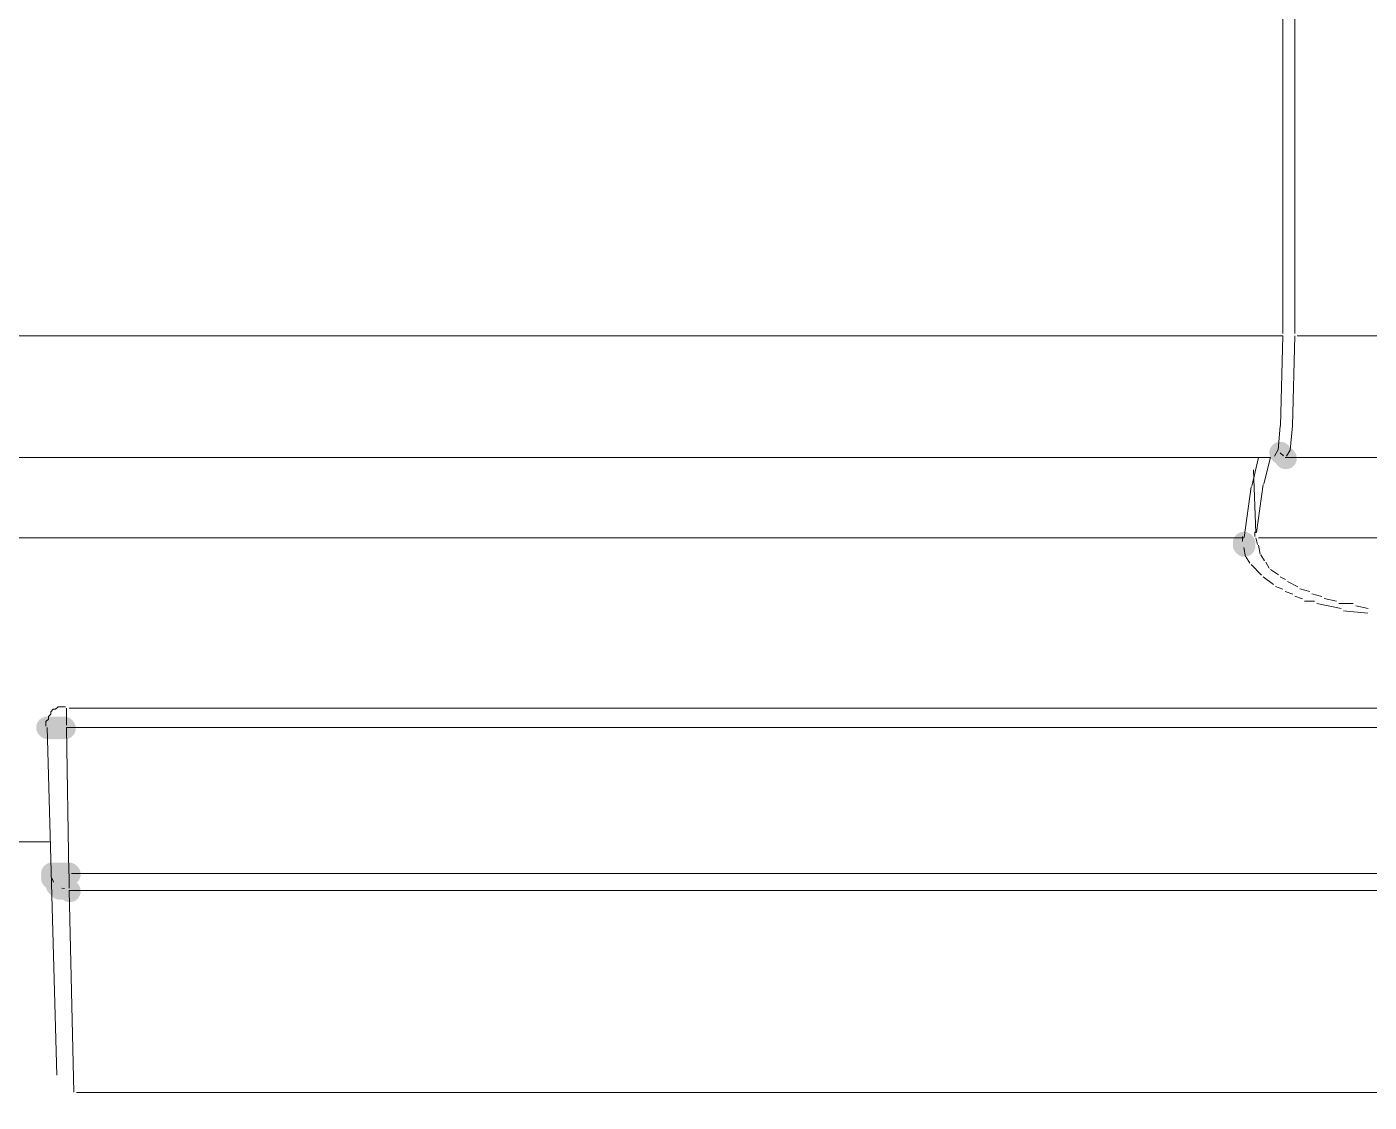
# Model space of a CAD drawing. Header units: millimetres. Extents: x 0 to 297, y 0 to 208.
# Drawn here: x 120.94 to 131.51, y 49.83 to 58.3 of the extents above; entities that cross this region are included whole.
import ezdxf

# ---------------------------------------------------------------- set-up
doc = ezdxf.new("R2010")
doc.units = ezdxf.units.MM

msp = doc.modelspace()

# ---------------------------------------------------------------- hatches: boundary and pattern name
h = msp.add_hatch(color=7)
edge = h.paths.add_edge_path(flags=0)
edge.add_spline(control_points=[(130.874519, 55.008545), (130.840974, 55.04209), (130.786082, 55.04209), (130.752537, 55.008545), (130.718992, 54.975), (130.718992, 54.920108), (130.752537, 54.886563), (130.752537, 54.886563), (130.758181, 54.880919), (130.758181, 54.880919), (130.791726, 54.847374), (130.846618, 54.847374), (130.880163, 54.880919), (130.913708, 54.914464), (130.913708, 54.969356), (130.880163, 55.002901), (130.880163, 55.002901), (130.874519, 55.008545), (130.874519, 55.008545)], knot_values=[0, 0, 0, 0, 1, 1, 1, 2, 2, 2, 3, 3, 3, 4, 4, 4, 5, 5, 5, 6, 6, 6, 6], degree=3, periodic=1)
h = msp.add_hatch(color=7)
edge = h.paths.add_edge_path(flags=0)
edge.add_spline(control_points=[(130.912971, 54.970445), (130.879426, 55.00399), (130.824535, 55.00399), (130.79099, 54.970445), (130.757445, 54.9369), (130.757445, 54.882008), (130.79099, 54.848463), (130.79099, 54.848463), (130.796634, 54.842819), (130.796634, 54.842819), (130.830179, 54.809274), (130.885071, 54.809274), (130.918616, 54.842819), (130.952161, 54.876364), (130.952161, 54.931256), (130.918616, 54.964801), (130.918616, 54.964801), (130.912971, 54.970445), (130.912971, 54.970445)], knot_values=[0, 0, 0, 0, 1, 1, 1, 2, 2, 2, 3, 3, 3, 4, 4, 4, 5, 5, 5, 6, 6, 6, 6], degree=3, periodic=1)
h = msp.add_hatch(color=7)
edge = h.paths.add_edge_path(flags=0)
edge.add_spline(control_points=[(130.587005, 54.299462), (130.55346, 54.333007), (130.498568, 54.333007), (130.465023, 54.299462), (130.431478, 54.265917), (130.431478, 54.211025), (130.465023, 54.17748), (130.465023, 54.17748), (130.470667, 54.171836), (130.470667, 54.171836), (130.504212, 54.138291), (130.559104, 54.138291), (130.592649, 54.171836), (130.626194, 54.205381), (130.626194, 54.260272), (130.592649, 54.293817), (130.592649, 54.293817), (130.587005, 54.299462), (130.587005, 54.299462)], knot_values=[0, 0, 0, 0, 1, 1, 1, 2, 2, 2, 3, 3, 3, 4, 4, 4, 5, 5, 5, 6, 6, 6, 6], degree=3, periodic=1)
h = msp.add_hatch(color=7)
edge = h.paths.add_edge_path(flags=0)
edge.add_spline(control_points=[(130.587005, 54.280412), (130.55346, 54.313957), (130.498568, 54.313957), (130.465023, 54.280412), (130.431478, 54.246867), (130.431478, 54.191975), (130.465023, 54.15843), (130.465023, 54.15843), (130.470667, 54.152786), (130.470667, 54.152786), (130.504212, 54.119241), (130.559104, 54.119241), (130.592649, 54.152786), (130.626194, 54.186331), (130.626194, 54.241222), (130.592649, 54.274767), (130.592649, 54.274767), (130.587005, 54.280412), (130.587005, 54.280412)], knot_values=[0, 0, 0, 0, 1, 1, 1, 2, 2, 2, 3, 3, 3, 4, 4, 4, 5, 5, 5, 6, 6, 6, 6], degree=3, periodic=1)
h = msp.add_hatch(color=7)
edge = h.paths.add_edge_path(flags=0)
edge.add_spline(control_points=[(121.157608, 52.842842), (121.124063, 52.876387), (121.069171, 52.876387), (121.035626, 52.842842), (121.002081, 52.809297), (121.002081, 52.754406), (121.035626, 52.720861), (121.035626, 52.720861), (121.04127, 52.715216), (121.04127, 52.715216), (121.074815, 52.681671), (121.129707, 52.681671), (121.163252, 52.715216), (121.196797, 52.748761), (121.196797, 52.803653), (121.163252, 52.837198), (121.163252, 52.837198), (121.157608, 52.842842), (121.157608, 52.842842)], knot_values=[0, 0, 0, 0, 1, 1, 1, 2, 2, 2, 3, 3, 3, 4, 4, 4, 5, 5, 5, 6, 6, 6, 6], degree=3, periodic=1)
h = msp.add_hatch(color=7)
edge = h.paths.add_edge_path(flags=0)
edge.add_spline(control_points=[(121.157608, 52.842842), (121.124063, 52.876387), (121.069171, 52.876387), (121.035626, 52.842842), (121.002081, 52.809297), (121.002081, 52.754406), (121.035626, 52.720861), (121.035626, 52.720861), (121.04127, 52.715216), (121.04127, 52.715216), (121.074815, 52.681671), (121.129707, 52.681671), (121.163252, 52.715216), (121.196797, 52.748761), (121.196797, 52.803653), (121.163252, 52.837198), (121.163252, 52.837198), (121.157608, 52.842842), (121.157608, 52.842842)], knot_values=[0, 0, 0, 0, 1, 1, 1, 2, 2, 2, 3, 3, 3, 4, 4, 4, 5, 5, 5, 6, 6, 6, 6], degree=3, periodic=1)
h = msp.add_hatch(color=7)
edge = h.paths.add_edge_path(flags=0)
edge.add_spline(control_points=[(121.157608, 52.842842), (121.124063, 52.876387), (121.069171, 52.876387), (121.035626, 52.842842), (121.002081, 52.809297), (121.002081, 52.754406), (121.035626, 52.720861), (121.035626, 52.720861), (121.04127, 52.715216), (121.04127, 52.715216), (121.074815, 52.681671), (121.129707, 52.681671), (121.163252, 52.715216), (121.196797, 52.748761), (121.196797, 52.803653), (121.163252, 52.837198), (121.163252, 52.837198), (121.157608, 52.842842), (121.157608, 52.842842)], knot_values=[0, 0, 0, 0, 1, 1, 1, 2, 2, 2, 3, 3, 3, 4, 4, 4, 5, 5, 5, 6, 6, 6, 6], degree=3, periodic=1)
h = msp.add_hatch(color=7)
edge = h.paths.add_edge_path(flags=0)
edge.add_spline(control_points=[(121.157608, 52.842842), (121.124063, 52.876387), (121.069171, 52.876387), (121.035626, 52.842842), (121.002081, 52.809297), (121.002081, 52.754406), (121.035626, 52.720861), (121.035626, 52.720861), (121.04127, 52.715216), (121.04127, 52.715216), (121.074815, 52.681671), (121.129707, 52.681671), (121.163252, 52.715216), (121.196797, 52.748761), (121.196797, 52.803653), (121.163252, 52.837198), (121.163252, 52.837198), (121.157608, 52.842842), (121.157608, 52.842842)], knot_values=[0, 0, 0, 0, 1, 1, 1, 2, 2, 2, 3, 3, 3, 4, 4, 4, 5, 5, 5, 6, 6, 6, 6], degree=3, periodic=1)
h = msp.add_hatch(color=7)
edge = h.paths.add_edge_path(flags=0)
edge.add_spline(control_points=[(121.157608, 52.842842), (121.124063, 52.876387), (121.069171, 52.876387), (121.035626, 52.842842), (121.002081, 52.809297), (121.002081, 52.754406), (121.035626, 52.720861), (121.035626, 52.720861), (121.04127, 52.715216), (121.04127, 52.715216), (121.074815, 52.681671), (121.129707, 52.681671), (121.163252, 52.715216), (121.196797, 52.748761), (121.196797, 52.803653), (121.163252, 52.837198), (121.163252, 52.837198), (121.157608, 52.842842), (121.157608, 52.842842)], knot_values=[0, 0, 0, 0, 1, 1, 1, 2, 2, 2, 3, 3, 3, 4, 4, 4, 5, 5, 5, 6, 6, 6, 6], degree=3, periodic=1)
h = msp.add_hatch(color=7)
edge = h.paths.add_edge_path(flags=0)
edge.add_spline(control_points=[(121.157608, 52.842842), (121.124063, 52.876387), (121.069171, 52.876387), (121.035626, 52.842842), (121.002081, 52.809297), (121.002081, 52.754406), (121.035626, 52.720861), (121.035626, 52.720861), (121.04127, 52.715216), (121.04127, 52.715216), (121.074815, 52.681671), (121.129707, 52.681671), (121.163252, 52.715216), (121.196797, 52.748761), (121.196797, 52.803653), (121.163252, 52.837198), (121.163252, 52.837198), (121.157608, 52.842842), (121.157608, 52.842842)], knot_values=[0, 0, 0, 0, 1, 1, 1, 2, 2, 2, 3, 3, 3, 4, 4, 4, 5, 5, 5, 6, 6, 6, 6], degree=3, periodic=1)
h = msp.add_hatch(color=7)
edge = h.paths.add_edge_path(flags=0)
edge.add_spline(control_points=[(121.157608, 52.842842), (121.124063, 52.876387), (121.069171, 52.876387), (121.035626, 52.842842), (121.002081, 52.809297), (121.002081, 52.754406), (121.035626, 52.720861), (121.035626, 52.720861), (121.04127, 52.715216), (121.04127, 52.715216), (121.074815, 52.681671), (121.129707, 52.681671), (121.163252, 52.715216), (121.196797, 52.748761), (121.196797, 52.803653), (121.163252, 52.837198), (121.163252, 52.837198), (121.157608, 52.842842), (121.157608, 52.842842)], knot_values=[0, 0, 0, 0, 1, 1, 1, 2, 2, 2, 3, 3, 3, 4, 4, 4, 5, 5, 5, 6, 6, 6, 6], degree=3, periodic=1)
h = msp.add_hatch(color=7)
edge = h.paths.add_edge_path(flags=0)
edge.add_spline(control_points=[(121.157608, 52.842842), (121.124063, 52.876387), (121.069171, 52.876387), (121.035626, 52.842842), (121.002081, 52.809297), (121.002081, 52.754406), (121.035626, 52.720861), (121.035626, 52.720861), (121.04127, 52.715216), (121.04127, 52.715216), (121.074815, 52.681671), (121.129707, 52.681671), (121.163252, 52.715216), (121.196797, 52.748761), (121.196797, 52.803653), (121.163252, 52.837198), (121.163252, 52.837198), (121.157608, 52.842842), (121.157608, 52.842842)], knot_values=[0, 0, 0, 0, 1, 1, 1, 2, 2, 2, 3, 3, 3, 4, 4, 4, 5, 5, 5, 6, 6, 6, 6], degree=3, periodic=1)
h = msp.add_hatch(color=7)
edge = h.paths.add_edge_path(flags=0)
edge.add_spline(control_points=[(121.178945, 52.840844), (121.146499, 52.875453), (121.091636, 52.877223), (121.057027, 52.844777), (121.022418, 52.812331), (121.020648, 52.757468), (121.053094, 52.722859), (121.053094, 52.722859), (121.058385, 52.717214), (121.058385, 52.717214), (121.090832, 52.682605), (121.145695, 52.680835), (121.180304, 52.713281), (121.214913, 52.745727), (121.216683, 52.800591), (121.184237, 52.8352), (121.184237, 52.8352), (121.178945, 52.840844), (121.178945, 52.840844)], knot_values=[0, 0, 0, 0, 1, 1, 1, 2, 2, 2, 3, 3, 3, 4, 4, 4, 5, 5, 5, 6, 6, 6, 6], degree=3, periodic=1)
h = msp.add_hatch(color=7)
edge = h.paths.add_edge_path(flags=0)
edge.add_spline(control_points=[(121.178945, 52.840844), (121.146499, 52.875453), (121.091636, 52.877223), (121.057027, 52.844777), (121.022418, 52.812331), (121.020648, 52.757468), (121.053094, 52.722859), (121.053094, 52.722859), (121.058385, 52.717214), (121.058385, 52.717214), (121.090832, 52.682605), (121.145695, 52.680835), (121.180304, 52.713281), (121.214913, 52.745727), (121.216683, 52.800591), (121.184237, 52.8352), (121.184237, 52.8352), (121.178945, 52.840844), (121.178945, 52.840844)], knot_values=[0, 0, 0, 0, 1, 1, 1, 2, 2, 2, 3, 3, 3, 4, 4, 4, 5, 5, 5, 6, 6, 6, 6], degree=3, periodic=1)
h = msp.add_hatch(color=7)
edge = h.paths.add_edge_path(flags=0)
edge.add_spline(control_points=[(121.178945, 52.840844), (121.146499, 52.875453), (121.091636, 52.877223), (121.057027, 52.844777), (121.022418, 52.812331), (121.020648, 52.757468), (121.053094, 52.722859), (121.053094, 52.722859), (121.058385, 52.717214), (121.058385, 52.717214), (121.090832, 52.682605), (121.145695, 52.680835), (121.180304, 52.713281), (121.214913, 52.745727), (121.216683, 52.800591), (121.184237, 52.8352), (121.184237, 52.8352), (121.178945, 52.840844), (121.178945, 52.840844)], knot_values=[0, 0, 0, 0, 1, 1, 1, 2, 2, 2, 3, 3, 3, 4, 4, 4, 5, 5, 5, 6, 6, 6, 6], degree=3, periodic=1)
h = msp.add_hatch(color=7)
edge = h.paths.add_edge_path(flags=0)
edge.add_spline(control_points=[(121.178945, 52.840844), (121.146499, 52.875453), (121.091636, 52.877223), (121.057027, 52.844777), (121.022418, 52.812331), (121.020648, 52.757468), (121.053094, 52.722859), (121.053094, 52.722859), (121.058385, 52.717214), (121.058385, 52.717214), (121.090832, 52.682605), (121.145695, 52.680835), (121.180304, 52.713281), (121.214913, 52.745727), (121.216683, 52.800591), (121.184237, 52.8352), (121.184237, 52.8352), (121.178945, 52.840844), (121.178945, 52.840844)], knot_values=[0, 0, 0, 0, 1, 1, 1, 2, 2, 2, 3, 3, 3, 4, 4, 4, 5, 5, 5, 6, 6, 6, 6], degree=3, periodic=1)
h = msp.add_hatch(color=7)
edge = h.paths.add_edge_path(flags=0)
edge.add_spline(control_points=[(121.178945, 52.840844), (121.146499, 52.875453), (121.091636, 52.877223), (121.057027, 52.844777), (121.022418, 52.812331), (121.020648, 52.757468), (121.053094, 52.722859), (121.053094, 52.722859), (121.058385, 52.717214), (121.058385, 52.717214), (121.090832, 52.682605), (121.145695, 52.680835), (121.180304, 52.713281), (121.214913, 52.745727), (121.216683, 52.800591), (121.184237, 52.8352), (121.184237, 52.8352), (121.178945, 52.840844), (121.178945, 52.840844)], knot_values=[0, 0, 0, 0, 1, 1, 1, 2, 2, 2, 3, 3, 3, 4, 4, 4, 5, 5, 5, 6, 6, 6, 6], degree=3, periodic=1)
h = msp.add_hatch(color=7)
edge = h.paths.add_edge_path(flags=0)
edge.add_spline(control_points=[(121.19606, 52.842842), (121.162515, 52.876387), (121.107624, 52.876387), (121.074079, 52.842842), (121.040534, 52.809297), (121.040534, 52.754406), (121.074079, 52.720861), (121.074079, 52.720861), (121.079723, 52.715216), (121.079723, 52.715216), (121.113268, 52.681671), (121.16816, 52.681671), (121.201705, 52.715216), (121.23525, 52.748761), (121.23525, 52.803653), (121.201705, 52.837198), (121.201705, 52.837198), (121.19606, 52.842842), (121.19606, 52.842842)], knot_values=[0, 0, 0, 0, 1, 1, 1, 2, 2, 2, 3, 3, 3, 4, 4, 4, 5, 5, 5, 6, 6, 6, 6], degree=3, periodic=1)
h = msp.add_hatch(color=7)
edge = h.paths.add_edge_path(flags=0)
edge.add_spline(control_points=[(121.19606, 52.842842), (121.162515, 52.876387), (121.107624, 52.876387), (121.074079, 52.842842), (121.040534, 52.809297), (121.040534, 52.754406), (121.074079, 52.720861), (121.074079, 52.720861), (121.079723, 52.715216), (121.079723, 52.715216), (121.113268, 52.681671), (121.16816, 52.681671), (121.201705, 52.715216), (121.23525, 52.748761), (121.23525, 52.803653), (121.201705, 52.837198), (121.201705, 52.837198), (121.19606, 52.842842), (121.19606, 52.842842)], knot_values=[0, 0, 0, 0, 1, 1, 1, 2, 2, 2, 3, 3, 3, 4, 4, 4, 5, 5, 5, 6, 6, 6, 6], degree=3, periodic=1)
h = msp.add_hatch(color=7)
edge = h.paths.add_edge_path(flags=0)
edge.add_spline(control_points=[(121.21511, 52.842842), (121.181565, 52.876387), (121.126674, 52.876387), (121.093129, 52.842842), (121.059584, 52.809297), (121.059584, 52.754406), (121.093129, 52.720861), (121.093129, 52.720861), (121.098773, 52.715216), (121.098773, 52.715216), (121.132318, 52.681671), (121.18721, 52.681671), (121.220755, 52.715216), (121.2543, 52.748761), (121.2543, 52.803653), (121.220755, 52.837198), (121.220755, 52.837198), (121.21511, 52.842842), (121.21511, 52.842842)], knot_values=[0, 0, 0, 0, 1, 1, 1, 2, 2, 2, 3, 3, 3, 4, 4, 4, 5, 5, 5, 6, 6, 6, 6], degree=3, periodic=1)
h = msp.add_hatch(color=7)
edge = h.paths.add_edge_path(flags=0)
edge.add_spline(control_points=[(121.21511, 52.842842), (121.181565, 52.876387), (121.126674, 52.876387), (121.093129, 52.842842), (121.059584, 52.809297), (121.059584, 52.754406), (121.093129, 52.720861), (121.093129, 52.720861), (121.098773, 52.715216), (121.098773, 52.715216), (121.132318, 52.681671), (121.18721, 52.681671), (121.220755, 52.715216), (121.2543, 52.748761), (121.2543, 52.803653), (121.220755, 52.837198), (121.220755, 52.837198), (121.21511, 52.842842), (121.21511, 52.842842)], knot_values=[0, 0, 0, 0, 1, 1, 1, 2, 2, 2, 3, 3, 3, 4, 4, 4, 5, 5, 5, 6, 6, 6, 6], degree=3, periodic=1)
h = msp.add_hatch(color=7)
edge = h.paths.add_edge_path(flags=0)
edge.add_spline(control_points=[(121.236448, 52.840844), (121.204002, 52.875453), (121.149139, 52.877223), (121.114529, 52.844777), (121.07992, 52.812331), (121.078151, 52.757468), (121.110597, 52.722859), (121.110597, 52.722859), (121.115888, 52.717214), (121.115888, 52.717214), (121.148334, 52.682605), (121.203198, 52.680835), (121.237807, 52.713281), (121.272416, 52.745727), (121.274186, 52.800591), (121.24174, 52.8352), (121.24174, 52.8352), (121.236448, 52.840844), (121.236448, 52.840844)], knot_values=[0, 0, 0, 0, 1, 1, 1, 2, 2, 2, 3, 3, 3, 4, 4, 4, 5, 5, 5, 6, 6, 6, 6], degree=3, periodic=1)
h = msp.add_hatch(color=7)
edge = h.paths.add_edge_path(flags=0)
edge.add_spline(control_points=[(121.253563, 52.842842), (121.220018, 52.876387), (121.165126, 52.876387), (121.131581, 52.842842), (121.098036, 52.809297), (121.098036, 52.754406), (121.131581, 52.720861), (121.131581, 52.720861), (121.137226, 52.715216), (121.137226, 52.715216), (121.170771, 52.681671), (121.225663, 52.681671), (121.259208, 52.715216), (121.292753, 52.748761), (121.292753, 52.803653), (121.259208, 52.837198), (121.259208, 52.837198), (121.253563, 52.842842), (121.253563, 52.842842)], knot_values=[0, 0, 0, 0, 1, 1, 1, 2, 2, 2, 3, 3, 3, 4, 4, 4, 5, 5, 5, 6, 6, 6, 6], degree=3, periodic=1)
h = msp.add_hatch(color=7)
edge = h.paths.add_edge_path(flags=0)
edge.add_spline(control_points=[(121.253563, 52.842842), (121.220018, 52.876387), (121.165126, 52.876387), (121.131581, 52.842842), (121.098036, 52.809297), (121.098036, 52.754406), (121.131581, 52.720861), (121.131581, 52.720861), (121.137226, 52.715216), (121.137226, 52.715216), (121.170771, 52.681671), (121.225663, 52.681671), (121.259208, 52.715216), (121.292753, 52.748761), (121.292753, 52.803653), (121.259208, 52.837198), (121.259208, 52.837198), (121.253563, 52.842842), (121.253563, 52.842842)], knot_values=[0, 0, 0, 0, 1, 1, 1, 2, 2, 2, 3, 3, 3, 4, 4, 4, 5, 5, 5, 6, 6, 6, 6], degree=3, periodic=1)
h = msp.add_hatch(color=7)
edge = h.paths.add_edge_path(flags=0)
edge.add_spline(control_points=[(121.272613, 52.842842), (121.239068, 52.876387), (121.184176, 52.876387), (121.150631, 52.842842), (121.117086, 52.809297), (121.117086, 52.754406), (121.150631, 52.720861), (121.150631, 52.720861), (121.156276, 52.715216), (121.156276, 52.715216), (121.189821, 52.681671), (121.244713, 52.681671), (121.278258, 52.715216), (121.311803, 52.748761), (121.311803, 52.803653), (121.278258, 52.837198), (121.278258, 52.837198), (121.272613, 52.842842), (121.272613, 52.842842)], knot_values=[0, 0, 0, 0, 1, 1, 1, 2, 2, 2, 3, 3, 3, 4, 4, 4, 5, 5, 5, 6, 6, 6, 6], degree=3, periodic=1)
h = msp.add_hatch(color=7)
edge = h.paths.add_edge_path(flags=0)
edge.add_spline(control_points=[(121.291663, 52.842842), (121.258118, 52.876387), (121.203226, 52.876387), (121.169681, 52.842842), (121.136136, 52.809297), (121.136136, 52.754406), (121.169681, 52.720861), (121.169681, 52.720861), (121.175326, 52.715216), (121.175326, 52.715216), (121.208871, 52.681671), (121.263763, 52.681671), (121.297308, 52.715216), (121.330853, 52.748761), (121.330853, 52.803653), (121.297308, 52.837198), (121.297308, 52.837198), (121.291663, 52.842842), (121.291663, 52.842842)], knot_values=[0, 0, 0, 0, 1, 1, 1, 2, 2, 2, 3, 3, 3, 4, 4, 4, 5, 5, 5, 6, 6, 6, 6], degree=3, periodic=1)
h = msp.add_hatch(color=7)
edge = h.paths.add_edge_path(flags=0)
edge.add_spline(control_points=[(121.19606, 51.69314), (121.162515, 51.726685), (121.107624, 51.726685), (121.074079, 51.69314), (121.040534, 51.659595), (121.040534, 51.604703), (121.074079, 51.571158), (121.074079, 51.571158), (121.079723, 51.565513), (121.079723, 51.565513), (121.113268, 51.531968), (121.16816, 51.531968), (121.201705, 51.565513), (121.23525, 51.599058), (121.23525, 51.65395), (121.201705, 51.687495), (121.201705, 51.687495), (121.19606, 51.69314), (121.19606, 51.69314)], knot_values=[0, 0, 0, 0, 1, 1, 1, 2, 2, 2, 3, 3, 3, 4, 4, 4, 5, 5, 5, 6, 6, 6, 6], degree=3, periodic=1)
h = msp.add_hatch(color=7)
edge = h.paths.add_edge_path(flags=0)
edge.add_spline(control_points=[(121.19606, 51.69314), (121.162515, 51.726685), (121.107624, 51.726685), (121.074079, 51.69314), (121.040534, 51.659595), (121.040534, 51.604703), (121.074079, 51.571158), (121.074079, 51.571158), (121.079723, 51.565513), (121.079723, 51.565513), (121.113268, 51.531968), (121.16816, 51.531968), (121.201705, 51.565513), (121.23525, 51.599058), (121.23525, 51.65395), (121.201705, 51.687495), (121.201705, 51.687495), (121.19606, 51.69314), (121.19606, 51.69314)], knot_values=[0, 0, 0, 0, 1, 1, 1, 2, 2, 2, 3, 3, 3, 4, 4, 4, 5, 5, 5, 6, 6, 6, 6], degree=3, periodic=1)
h = msp.add_hatch(color=7)
edge = h.paths.add_edge_path(flags=0)
edge.add_spline(control_points=[(121.19606, 51.69314), (121.162515, 51.726685), (121.107624, 51.726685), (121.074079, 51.69314), (121.040534, 51.659595), (121.040534, 51.604703), (121.074079, 51.571158), (121.074079, 51.571158), (121.079723, 51.565513), (121.079723, 51.565513), (121.113268, 51.531968), (121.16816, 51.531968), (121.201705, 51.565513), (121.23525, 51.599058), (121.23525, 51.65395), (121.201705, 51.687495), (121.201705, 51.687495), (121.19606, 51.69314), (121.19606, 51.69314)], knot_values=[0, 0, 0, 0, 1, 1, 1, 2, 2, 2, 3, 3, 3, 4, 4, 4, 5, 5, 5, 6, 6, 6, 6], degree=3, periodic=1)
h = msp.add_hatch(color=7)
edge = h.paths.add_edge_path(flags=0)
edge.add_spline(control_points=[(121.19606, 51.69314), (121.162515, 51.726685), (121.107624, 51.726685), (121.074079, 51.69314), (121.040534, 51.659595), (121.040534, 51.604703), (121.074079, 51.571158), (121.074079, 51.571158), (121.079723, 51.565513), (121.079723, 51.565513), (121.113268, 51.531968), (121.16816, 51.531968), (121.201705, 51.565513), (121.23525, 51.599058), (121.23525, 51.65395), (121.201705, 51.687495), (121.201705, 51.687495), (121.19606, 51.69314), (121.19606, 51.69314)], knot_values=[0, 0, 0, 0, 1, 1, 1, 2, 2, 2, 3, 3, 3, 4, 4, 4, 5, 5, 5, 6, 6, 6, 6], degree=3, periodic=1)
h = msp.add_hatch(color=7)
edge = h.paths.add_edge_path(flags=0)
edge.add_spline(control_points=[(121.19606, 51.69314), (121.162515, 51.726685), (121.107624, 51.726685), (121.074079, 51.69314), (121.040534, 51.659595), (121.040534, 51.604703), (121.074079, 51.571158), (121.074079, 51.571158), (121.079723, 51.565513), (121.079723, 51.565513), (121.113268, 51.531968), (121.16816, 51.531968), (121.201705, 51.565513), (121.23525, 51.599058), (121.23525, 51.65395), (121.201705, 51.687495), (121.201705, 51.687495), (121.19606, 51.69314), (121.19606, 51.69314)], knot_values=[0, 0, 0, 0, 1, 1, 1, 2, 2, 2, 3, 3, 3, 4, 4, 4, 5, 5, 5, 6, 6, 6, 6], degree=3, periodic=1)
h = msp.add_hatch(color=7)
edge = h.paths.add_edge_path(flags=0)
edge.add_spline(control_points=[(121.19606, 51.69314), (121.162515, 51.726685), (121.107624, 51.726685), (121.074079, 51.69314), (121.040534, 51.659595), (121.040534, 51.604703), (121.074079, 51.571158), (121.074079, 51.571158), (121.079723, 51.565513), (121.079723, 51.565513), (121.113268, 51.531968), (121.16816, 51.531968), (121.201705, 51.565513), (121.23525, 51.599058), (121.23525, 51.65395), (121.201705, 51.687495), (121.201705, 51.687495), (121.19606, 51.69314), (121.19606, 51.69314)], knot_values=[0, 0, 0, 0, 1, 1, 1, 2, 2, 2, 3, 3, 3, 4, 4, 4, 5, 5, 5, 6, 6, 6, 6], degree=3, periodic=1)
h = msp.add_hatch(color=7)
edge = h.paths.add_edge_path(flags=0)
edge.add_spline(control_points=[(121.19606, 51.69314), (121.162515, 51.726685), (121.107624, 51.726685), (121.074079, 51.69314), (121.040534, 51.659595), (121.040534, 51.604703), (121.074079, 51.571158), (121.074079, 51.571158), (121.079723, 51.565513), (121.079723, 51.565513), (121.113268, 51.531968), (121.16816, 51.531968), (121.201705, 51.565513), (121.23525, 51.599058), (121.23525, 51.65395), (121.201705, 51.687495), (121.201705, 51.687495), (121.19606, 51.69314), (121.19606, 51.69314)], knot_values=[0, 0, 0, 0, 1, 1, 1, 2, 2, 2, 3, 3, 3, 4, 4, 4, 5, 5, 5, 6, 6, 6, 6], degree=3, periodic=1)
h = msp.add_hatch(color=7)
edge = h.paths.add_edge_path(flags=0)
edge.add_spline(control_points=[(121.19606, 51.69314), (121.162515, 51.726685), (121.107624, 51.726685), (121.074079, 51.69314), (121.040534, 51.659595), (121.040534, 51.604703), (121.074079, 51.571158), (121.074079, 51.571158), (121.079723, 51.565513), (121.079723, 51.565513), (121.113268, 51.531968), (121.16816, 51.531968), (121.201705, 51.565513), (121.23525, 51.599058), (121.23525, 51.65395), (121.201705, 51.687495), (121.201705, 51.687495), (121.19606, 51.69314), (121.19606, 51.69314)], knot_values=[0, 0, 0, 0, 1, 1, 1, 2, 2, 2, 3, 3, 3, 4, 4, 4, 5, 5, 5, 6, 6, 6, 6], degree=3, periodic=1)
h = msp.add_hatch(color=7)
edge = h.paths.add_edge_path(flags=0)
edge.add_spline(control_points=[(121.19606, 51.69314), (121.162515, 51.726685), (121.107624, 51.726685), (121.074079, 51.69314), (121.040534, 51.659595), (121.040534, 51.604703), (121.074079, 51.571158), (121.074079, 51.571158), (121.079723, 51.565513), (121.079723, 51.565513), (121.113268, 51.531968), (121.16816, 51.531968), (121.201705, 51.565513), (121.23525, 51.599058), (121.23525, 51.65395), (121.201705, 51.687495), (121.201705, 51.687495), (121.19606, 51.69314), (121.19606, 51.69314)], knot_values=[0, 0, 0, 0, 1, 1, 1, 2, 2, 2, 3, 3, 3, 4, 4, 4, 5, 5, 5, 6, 6, 6, 6], degree=3, periodic=1)
h = msp.add_hatch(color=7)
edge = h.paths.add_edge_path(flags=0)
edge.add_spline(control_points=[(121.21511, 51.69314), (121.181565, 51.726685), (121.126674, 51.726685), (121.093129, 51.69314), (121.059584, 51.659595), (121.059584, 51.604703), (121.093129, 51.571158), (121.093129, 51.571158), (121.098773, 51.565513), (121.098773, 51.565513), (121.132318, 51.531968), (121.18721, 51.531968), (121.220755, 51.565513), (121.2543, 51.599058), (121.2543, 51.65395), (121.220755, 51.687495), (121.220755, 51.687495), (121.21511, 51.69314), (121.21511, 51.69314)], knot_values=[0, 0, 0, 0, 1, 1, 1, 2, 2, 2, 3, 3, 3, 4, 4, 4, 5, 5, 5, 6, 6, 6, 6], degree=3, periodic=1)
h = msp.add_hatch(color=7)
edge = h.paths.add_edge_path(flags=0)
edge.add_spline(control_points=[(121.21511, 51.69314), (121.181565, 51.726685), (121.126674, 51.726685), (121.093129, 51.69314), (121.059584, 51.659595), (121.059584, 51.604703), (121.093129, 51.571158), (121.093129, 51.571158), (121.098773, 51.565513), (121.098773, 51.565513), (121.132318, 51.531968), (121.18721, 51.531968), (121.220755, 51.565513), (121.2543, 51.599058), (121.2543, 51.65395), (121.220755, 51.687495), (121.220755, 51.687495), (121.21511, 51.69314), (121.21511, 51.69314)], knot_values=[0, 0, 0, 0, 1, 1, 1, 2, 2, 2, 3, 3, 3, 4, 4, 4, 5, 5, 5, 6, 6, 6, 6], degree=3, periodic=1)
h = msp.add_hatch(color=7)
edge = h.paths.add_edge_path(flags=0)
edge.add_spline(control_points=[(121.21511, 51.69314), (121.181565, 51.726685), (121.126674, 51.726685), (121.093129, 51.69314), (121.059584, 51.659595), (121.059584, 51.604703), (121.093129, 51.571158), (121.093129, 51.571158), (121.098773, 51.565513), (121.098773, 51.565513), (121.132318, 51.531968), (121.18721, 51.531968), (121.220755, 51.565513), (121.2543, 51.599058), (121.2543, 51.65395), (121.220755, 51.687495), (121.220755, 51.687495), (121.21511, 51.69314), (121.21511, 51.69314)], knot_values=[0, 0, 0, 0, 1, 1, 1, 2, 2, 2, 3, 3, 3, 4, 4, 4, 5, 5, 5, 6, 6, 6, 6], degree=3, periodic=1)
h = msp.add_hatch(color=7)
edge = h.paths.add_edge_path(flags=0)
edge.add_spline(control_points=[(121.21511, 51.69314), (121.181565, 51.726685), (121.126674, 51.726685), (121.093129, 51.69314), (121.059584, 51.659595), (121.059584, 51.604703), (121.093129, 51.571158), (121.093129, 51.571158), (121.098773, 51.565513), (121.098773, 51.565513), (121.132318, 51.531968), (121.18721, 51.531968), (121.220755, 51.565513), (121.2543, 51.599058), (121.2543, 51.65395), (121.220755, 51.687495), (121.220755, 51.687495), (121.21511, 51.69314), (121.21511, 51.69314)], knot_values=[0, 0, 0, 0, 1, 1, 1, 2, 2, 2, 3, 3, 3, 4, 4, 4, 5, 5, 5, 6, 6, 6, 6], degree=3, periodic=1)
h = msp.add_hatch(color=7)
edge = h.paths.add_edge_path(flags=0)
edge.add_spline(control_points=[(121.236448, 51.691141), (121.204002, 51.725751), (121.149139, 51.72752), (121.114529, 51.695074), (121.07992, 51.662628), (121.078151, 51.607765), (121.110597, 51.573156), (121.110597, 51.573156), (121.115888, 51.567511), (121.115888, 51.567511), (121.148334, 51.532902), (121.203198, 51.531133), (121.237807, 51.563579), (121.272416, 51.596025), (121.274186, 51.650888), (121.24174, 51.685497), (121.24174, 51.685497), (121.236448, 51.691141), (121.236448, 51.691141)], knot_values=[0, 0, 0, 0, 1, 1, 1, 2, 2, 2, 3, 3, 3, 4, 4, 4, 5, 5, 5, 6, 6, 6, 6], degree=3, periodic=1)
h = msp.add_hatch(color=7)
edge = h.paths.add_edge_path(flags=0)
edge.add_spline(control_points=[(121.236448, 51.691141), (121.204002, 51.725751), (121.149139, 51.72752), (121.114529, 51.695074), (121.07992, 51.662628), (121.078151, 51.607765), (121.110597, 51.573156), (121.110597, 51.573156), (121.115888, 51.567511), (121.115888, 51.567511), (121.148334, 51.532902), (121.203198, 51.531133), (121.237807, 51.563579), (121.272416, 51.596025), (121.274186, 51.650888), (121.24174, 51.685497), (121.24174, 51.685497), (121.236448, 51.691141), (121.236448, 51.691141)], knot_values=[0, 0, 0, 0, 1, 1, 1, 2, 2, 2, 3, 3, 3, 4, 4, 4, 5, 5, 5, 6, 6, 6, 6], degree=3, periodic=1)
h = msp.add_hatch(color=7)
edge = h.paths.add_edge_path(flags=0)
edge.add_spline(control_points=[(121.253563, 51.69314), (121.220018, 51.726685), (121.165126, 51.726685), (121.131581, 51.69314), (121.098036, 51.659595), (121.098036, 51.604703), (121.131581, 51.571158), (121.131581, 51.571158), (121.137226, 51.565513), (121.137226, 51.565513), (121.170771, 51.531968), (121.225663, 51.531968), (121.259208, 51.565513), (121.292753, 51.599058), (121.292753, 51.65395), (121.259208, 51.687495), (121.259208, 51.687495), (121.253563, 51.69314), (121.253563, 51.69314)], knot_values=[0, 0, 0, 0, 1, 1, 1, 2, 2, 2, 3, 3, 3, 4, 4, 4, 5, 5, 5, 6, 6, 6, 6], degree=3, periodic=1)
h = msp.add_hatch(color=7)
edge = h.paths.add_edge_path(flags=0)
edge.add_spline(control_points=[(121.272613, 51.69314), (121.239068, 51.726685), (121.184176, 51.726685), (121.150631, 51.69314), (121.117086, 51.659595), (121.117086, 51.604703), (121.150631, 51.571158), (121.150631, 51.571158), (121.156276, 51.565513), (121.156276, 51.565513), (121.189821, 51.531968), (121.244713, 51.531968), (121.278258, 51.565513), (121.311803, 51.599058), (121.311803, 51.65395), (121.278258, 51.687495), (121.278258, 51.687495), (121.272613, 51.69314), (121.272613, 51.69314)], knot_values=[0, 0, 0, 0, 1, 1, 1, 2, 2, 2, 3, 3, 3, 4, 4, 4, 5, 5, 5, 6, 6, 6, 6], degree=3, periodic=1)
h = msp.add_hatch(color=7)
edge = h.paths.add_edge_path(flags=0)
edge.add_spline(control_points=[(121.272613, 51.69314), (121.239068, 51.726685), (121.184176, 51.726685), (121.150631, 51.69314), (121.117086, 51.659595), (121.117086, 51.604703), (121.150631, 51.571158), (121.150631, 51.571158), (121.156276, 51.565513), (121.156276, 51.565513), (121.189821, 51.531968), (121.244713, 51.531968), (121.278258, 51.565513), (121.311803, 51.599058), (121.311803, 51.65395), (121.278258, 51.687495), (121.278258, 51.687495), (121.272613, 51.69314), (121.272613, 51.69314)], knot_values=[0, 0, 0, 0, 1, 1, 1, 2, 2, 2, 3, 3, 3, 4, 4, 4, 5, 5, 5, 6, 6, 6, 6], degree=3, periodic=1)
h = msp.add_hatch(color=7)
edge = h.paths.add_edge_path(flags=0)
edge.add_spline(control_points=[(121.291663, 51.69314), (121.258118, 51.726685), (121.203226, 51.726685), (121.169681, 51.69314), (121.136136, 51.659595), (121.136136, 51.604703), (121.169681, 51.571158), (121.169681, 51.571158), (121.175326, 51.565513), (121.175326, 51.565513), (121.208871, 51.531968), (121.263763, 51.531968), (121.297308, 51.565513), (121.330853, 51.599058), (121.330853, 51.65395), (121.297308, 51.687495), (121.297308, 51.687495), (121.291663, 51.69314), (121.291663, 51.69314)], knot_values=[0, 0, 0, 0, 1, 1, 1, 2, 2, 2, 3, 3, 3, 4, 4, 4, 5, 5, 5, 6, 6, 6, 6], degree=3, periodic=1)
h = msp.add_hatch(color=7)
edge = h.paths.add_edge_path(flags=0)
edge.add_spline(control_points=[(121.311066, 51.69314), (121.277521, 51.726685), (121.222629, 51.726685), (121.189084, 51.69314), (121.155539, 51.659595), (121.155539, 51.604703), (121.189084, 51.571158), (121.189084, 51.571158), (121.194729, 51.565513), (121.194729, 51.565513), (121.228274, 51.531968), (121.283165, 51.531968), (121.31671, 51.565513), (121.350255, 51.599058), (121.350255, 51.65395), (121.31671, 51.687495), (121.31671, 51.687495), (121.311066, 51.69314), (121.311066, 51.69314)], knot_values=[0, 0, 0, 0, 1, 1, 1, 2, 2, 2, 3, 3, 3, 4, 4, 4, 5, 5, 5, 6, 6, 6, 6], degree=3, periodic=1)
h = msp.add_hatch(color=7)
edge = h.paths.add_edge_path(flags=0)
edge.add_spline(control_points=[(121.311066, 51.69314), (121.277521, 51.726685), (121.222629, 51.726685), (121.189084, 51.69314), (121.155539, 51.659595), (121.155539, 51.604703), (121.189084, 51.571158), (121.189084, 51.571158), (121.194729, 51.565513), (121.194729, 51.565513), (121.228274, 51.531968), (121.283165, 51.531968), (121.31671, 51.565513), (121.350255, 51.599058), (121.350255, 51.65395), (121.31671, 51.687495), (121.31671, 51.687495), (121.311066, 51.69314), (121.311066, 51.69314)], knot_values=[0, 0, 0, 0, 1, 1, 1, 2, 2, 2, 3, 3, 3, 4, 4, 4, 5, 5, 5, 6, 6, 6, 6], degree=3, periodic=1)
h = msp.add_hatch(color=7)
edge = h.paths.add_edge_path(flags=0)
edge.add_spline(control_points=[(121.330116, 51.69314), (121.296571, 51.726685), (121.241679, 51.726685), (121.208134, 51.69314), (121.174589, 51.659595), (121.174589, 51.604703), (121.208134, 51.571158), (121.208134, 51.571158), (121.213779, 51.565513), (121.213779, 51.565513), (121.247324, 51.531968), (121.302215, 51.531968), (121.33576, 51.565513), (121.369305, 51.599058), (121.369305, 51.65395), (121.33576, 51.687495), (121.33576, 51.687495), (121.330116, 51.69314), (121.330116, 51.69314)], knot_values=[0, 0, 0, 0, 1, 1, 1, 2, 2, 2, 3, 3, 3, 4, 4, 4, 5, 5, 5, 6, 6, 6, 6], degree=3, periodic=1)
h = msp.add_hatch(color=7)
edge = h.paths.add_edge_path(flags=0)
edge.add_spline(control_points=[(121.194062, 51.675671), (121.159453, 51.708118), (121.10459, 51.706348), (121.072144, 51.671739), (121.039698, 51.63713), (121.041468, 51.582266), (121.076077, 51.54982), (121.076077, 51.54982), (121.081721, 51.544529), (121.081721, 51.544529), (121.11633, 51.512083), (121.171193, 51.513852), (121.20364, 51.548461), (121.236086, 51.583071), (121.234316, 51.637934), (121.199707, 51.67038), (121.199707, 51.67038), (121.194062, 51.675671), (121.194062, 51.675671)], knot_values=[0, 0, 0, 0, 1, 1, 1, 2, 2, 2, 3, 3, 3, 4, 4, 4, 5, 5, 5, 6, 6, 6, 6], degree=3, periodic=1)
h = msp.add_hatch(color=7)
edge = h.paths.add_edge_path(flags=0)
edge.add_spline(control_points=[(121.19606, 51.654687), (121.162515, 51.688232), (121.107624, 51.688232), (121.074079, 51.654687), (121.040534, 51.621142), (121.040534, 51.56625), (121.074079, 51.532705), (121.074079, 51.532705), (121.079723, 51.527061), (121.079723, 51.527061), (121.113268, 51.493516), (121.16816, 51.493516), (121.201705, 51.527061), (121.23525, 51.560606), (121.23525, 51.615497), (121.201705, 51.649042), (121.201705, 51.649042), (121.19606, 51.654687), (121.19606, 51.654687)], knot_values=[0, 0, 0, 0, 1, 1, 1, 2, 2, 2, 3, 3, 3, 4, 4, 4, 5, 5, 5, 6, 6, 6, 6], degree=3, periodic=1)
h = msp.add_hatch(color=7)
edge = h.paths.add_edge_path(flags=0)
edge.add_spline(control_points=[(121.236448, 51.595186), (121.204002, 51.629795), (121.149139, 51.631565), (121.114529, 51.599119), (121.07992, 51.566673), (121.078151, 51.511809), (121.110597, 51.4772), (121.110597, 51.4772), (121.110597, 51.4772), (121.110597, 51.4772), (121.110597, 51.4772), (121.115888, 51.471556), (121.115888, 51.471556), (121.148334, 51.436947), (121.203198, 51.435177), (121.237807, 51.467623), (121.272416, 51.500069), (121.274186, 51.554932), (121.24174, 51.589541), (121.24174, 51.589541), (121.236448, 51.595186), (121.236448, 51.595186)], knot_values=[0, 0, 0, 0, 1, 1, 1, 2, 2, 2, 3, 3, 3, 4, 4, 4, 5, 5, 5, 6, 6, 6, 7, 7, 7, 7], degree=3, periodic=1)
h = msp.add_hatch(color=7)
edge = h.paths.add_edge_path(flags=0)
edge.add_spline(control_points=[(121.253563, 51.578134), (121.220018, 51.611679), (121.165126, 51.611679), (121.131581, 51.578134), (121.098036, 51.544589), (121.098036, 51.489697), (121.131581, 51.456152), (121.131581, 51.456152), (121.137226, 51.450508), (121.137226, 51.450508), (121.170771, 51.416963), (121.225663, 51.416963), (121.259208, 51.450508), (121.292753, 51.484053), (121.292753, 51.538945), (121.259208, 51.57249), (121.259208, 51.57249), (121.253563, 51.578134), (121.253563, 51.578134)], knot_values=[0, 0, 0, 0, 1, 1, 1, 2, 2, 2, 3, 3, 3, 4, 4, 4, 5, 5, 5, 6, 6, 6, 6], degree=3, periodic=1)
h = msp.add_hatch(color=7)
edge = h.paths.add_edge_path(flags=0)
edge.add_spline(control_points=[(121.272613, 51.578134), (121.239068, 51.611679), (121.184176, 51.611679), (121.150631, 51.578134), (121.117086, 51.544589), (121.117086, 51.489697), (121.150631, 51.456152), (121.150631, 51.456152), (121.156276, 51.450508), (121.156276, 51.450508), (121.189821, 51.416963), (121.244713, 51.416963), (121.278258, 51.450508), (121.311803, 51.484053), (121.311803, 51.538945), (121.278258, 51.57249), (121.278258, 51.57249), (121.272613, 51.578134), (121.272613, 51.578134)], knot_values=[0, 0, 0, 0, 1, 1, 1, 2, 2, 2, 3, 3, 3, 4, 4, 4, 5, 5, 5, 6, 6, 6, 6], degree=3, periodic=1)
h = msp.add_hatch(color=7)
edge = h.paths.add_edge_path(flags=0)
edge.add_spline(control_points=[(121.330116, 51.559084), (121.296571, 51.592629), (121.241679, 51.592629), (121.208134, 51.559084), (121.174589, 51.525539), (121.174589, 51.470647), (121.208134, 51.437102), (121.208134, 51.437102), (121.213779, 51.431458), (121.213779, 51.431458), (121.247324, 51.397913), (121.302215, 51.397913), (121.33576, 51.431458), (121.369305, 51.465003), (121.369305, 51.519895), (121.33576, 51.55344), (121.33576, 51.55344), (121.330116, 51.559084), (121.330116, 51.559084)], knot_values=[0, 0, 0, 0, 1, 1, 1, 2, 2, 2, 3, 3, 3, 4, 4, 4, 5, 5, 5, 6, 6, 6, 6], degree=3, periodic=1)
h = msp.add_hatch(color=7)
h.dxf.hatch_style = 2
h.paths.add_polyline_path([(121.163644, 50.137253), (121.163644, 49.964744)])
h = msp.add_hatch(color=7)
h.dxf.hatch_style = 2
h.paths.add_polyline_path([(121.224635, 50.073537), (121.102654, 49.951555)])
h = msp.add_hatch(color=7)
h.dxf.hatch_style = 2
h.paths.add_polyline_path([(121.244038, 50.054487), (121.122056, 49.932505)])
h = msp.add_hatch(color=7)
h.dxf.hatch_style = 2
h.paths.add_polyline_path([(121.163644, 50.11785), (121.163644, 49.945342)])
h = msp.add_hatch(color=7)
h.dxf.hatch_style = 2
h.paths.add_polyline_path([(121.163644, 50.11785), (121.163644, 49.945342)])
h = msp.add_hatch(color=7)
h.dxf.hatch_style = 2
h.paths.add_polyline_path([(121.163644, 50.0988), (121.163644, 49.926292)])
h = msp.add_hatch(color=7)
h.dxf.hatch_style = 2
h.paths.add_polyline_path([(121.183047, 50.07975), (121.183047, 49.907242)])
h = msp.add_hatch(color=7)
h.dxf.hatch_style = 2
h.paths.add_polyline_path([(121.202097, 50.060347), (121.202097, 49.887839)])
h = msp.add_hatch(color=7)
h.dxf.hatch_style = 2
h.paths.add_polyline_path([(121.202097, 50.060347), (121.202097, 49.887839)])
h = msp.add_hatch(color=7)
h.dxf.hatch_style = 2
h.paths.add_polyline_path([(121.202097, 50.041297), (121.202097, 49.868789)])
h = msp.add_hatch(color=7)
h.dxf.hatch_style = 2
h.paths.add_polyline_path([(121.263088, 50.016034), (121.141106, 49.894052)])
h = msp.add_hatch(color=7)
h.dxf.hatch_style = 2
h.paths.add_polyline_path([(121.301541, 49.996984), (121.179559, 49.875002)])
h = msp.add_hatch(color=7)
h.dxf.hatch_style = 2
h.paths.add_polyline_path([(121.221147, 50.022247), (121.221147, 49.849739)])
h = msp.add_hatch(color=7)
h.dxf.hatch_style = 2
h.paths.add_polyline_path([(121.221147, 50.022247), (121.221147, 49.849739)])
h = msp.add_hatch(color=7)
h.dxf.hatch_style = 2
h.paths.add_polyline_path([(121.24055, 50.022247), (121.24055, 49.849739)])
h = msp.add_hatch(color=7)
h.dxf.hatch_style = 2
h.paths.add_polyline_path([(121.2596, 50.002844), (121.2596, 49.830336)])
h = msp.add_hatch(color=7)
h.dxf.hatch_style = 2
h.paths.add_polyline_path([(121.2596, 50.002844), (121.2596, 49.830336)])
h = msp.add_hatch(color=7)
h.dxf.hatch_style = 2
h.paths.add_polyline_path([(121.27865, 50.002844), (121.27865, 49.830336)])
h = msp.add_hatch(color=7)
h.dxf.hatch_style = 2
h.paths.add_polyline_path([(121.27865, 50.002844), (121.27865, 49.830336)])

# ---------------------------------------------------------------- linework, layer by layer
at = {"color": 7, "lineweight": 15}
for points in [[(130.832931, 71.008468), (130.832931, 55.886649)], [(130.928533, 70.912513), (130.928533, 55.886649)], [(130.832931, 55.867599), (71.745828, 55.867599)], [(130.832931, 55.867599), (130.814233, 55.158868)], [(130.928533, 55.867599), (130.909836, 55.158868)], [(132.155142, 55.867599), (130.947583, 55.867599)], [(130.813528, 55.158515), (130.796242, 54.968721)], [(130.909483, 55.158515), (130.892197, 54.968721)], [(71.803331, 54.909454), (130.736975, 54.909454)], [(130.641019, 54.909454), (130.588103, 54.684029)], [(130.736975, 54.909454), (130.684411, 54.703432)], [(130.794478, 54.966957), (130.766608, 54.920038)], [(130.813528, 54.947554), (130.838222, 54.92286)], [(130.851981, 54.909454), (132.059186, 54.909454)], [(130.890081, 54.966957), (130.862564, 54.920038)], [(130.602919, 54.813499), (130.621264, 54.316082)], [(130.602919, 54.813499), (130.621264, 54.316082)], [(130.679472, 54.698493), (130.624792, 54.318199)], [(130.583517, 54.679443), (130.528836, 54.279746)], [(130.526014, 54.276924), (72.052392, 54.276924)], [(130.516489, 54.286449), (130.516489, 54.267399), (130.516489, 54.247996)], [(130.612444, 54.324901), (130.612444, 54.305499), (130.612444, 54.286449)], [(130.621969, 54.276924), (130.635022, 54.225418)], [(132.3467, 54.276924), (130.641019, 54.276924)], [(130.526014, 54.200371), (130.540478, 54.128051)], [(130.641019, 54.219421), (130.655483, 54.147454)], [(130.545417, 54.123465), (130.572933, 54.076546)], [(130.583517, 54.065963), (130.665714, 53.983765)], [(130.660422, 54.142868), (130.687939, 54.095949)], [(130.698522, 54.085365), (130.726392, 54.038446)], [(130.679472, 53.97036), (130.760258, 53.908624)], [(130.736975, 54.027863), (130.798358, 53.985529)], [(130.813528, 53.97036), (130.855156, 53.947782)], [(130.775075, 53.893454), (130.834694, 53.872288)], [(130.851981, 53.855354), (130.9116, 53.834188)], [(130.871031, 53.931907), (130.950406, 53.890985)], [(130.966986, 53.874404), (131.04495, 53.853943)], [(130.928533, 53.816901), (130.988153, 53.795735)], [(131.005086, 53.778449), (131.082344, 53.778096)], [(131.062589, 53.835951), (131.140906, 53.81549)], [(131.101042, 53.759399), (131.293306, 53.720593)], [(131.158544, 53.797851), (131.255558, 53.777743)], [(131.27355, 53.759399), (131.388556, 53.759399)], [(131.407606, 53.740349), (131.504619, 53.72024)], [(131.312003, 53.701896), (131.503914, 53.682493)], [(121.24055, 52.944835), (121.221147, 52.944835), (121.202097, 52.944835), (121.183047, 52.944835), (121.163644, 52.925785), (121.144594, 52.925785), (121.125544, 52.906735), (121.125544, 52.887332), (121.106142, 52.868282), (121.106142, 52.849232), (121.087092, 52.829829), (121.087092, 52.810779), (121.087092, 52.791729)], [(121.250075, 52.93531), (121.250075, 52.801254)], [(136.850614, 52.93531), (121.269125, 52.93531)], [(121.096617, 52.781851), (121.172817, 50.041826)], [(121.250075, 52.781851), (136.831564, 52.781851)], [(121.250075, 52.781851), (121.268772, 51.632501)], [(121.116019, 51.88121), (120.790053, 51.88121)], [(121.269125, 51.632149), (121.269125, 51.517143)], [(136.850614, 51.632149), (121.288528, 51.632149)], [(121.135069, 51.593696), (121.145653, 51.564063)], [(121.211622, 51.517143), (121.232789, 51.515026)], [(121.269125, 51.498093), (136.831564, 51.498093)], [(121.269125, 51.498093), (121.306872, 49.907771)], [(141.7955, 49.907065), (121.326628, 49.907065)]]:
    msp.add_lwpolyline(points, dxfattribs=at)

doc.saveas('drawing.dxf')
